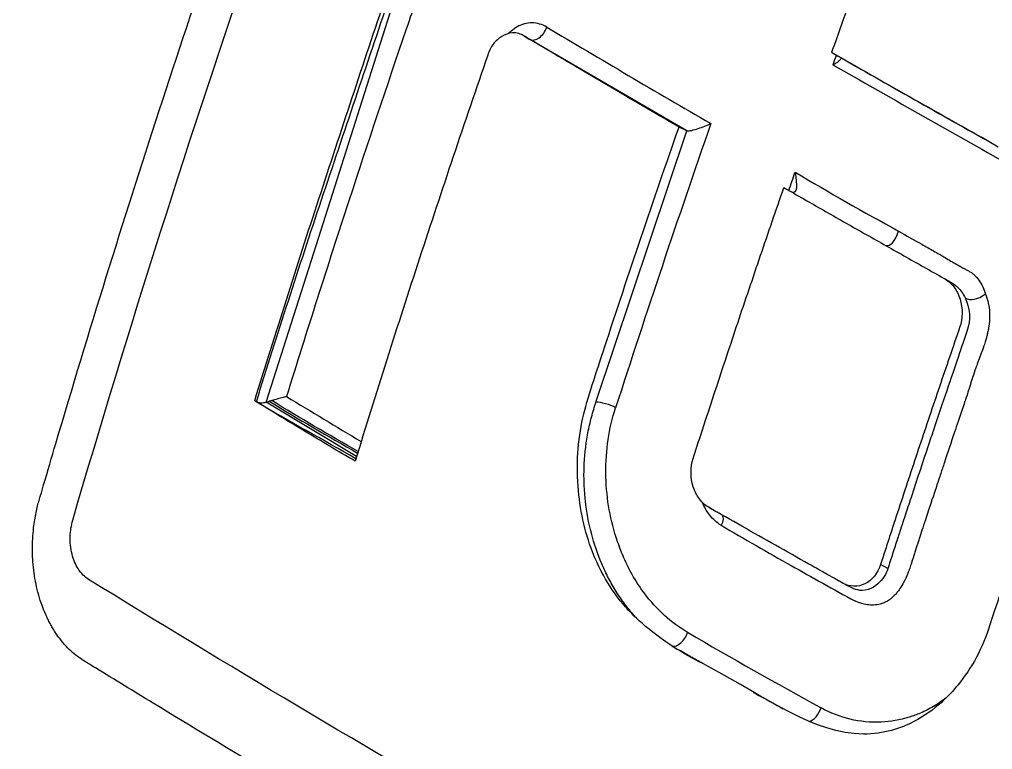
# Model space of a CAD drawing. Header units: millimetres. Extents: x 0 to 4378, y 0 to 2376.
# Drawn here: x 2554.54 to 2567.99, y 1505.05 to 1515.14 of the extents above; entities that cross this region are included whole.
import ezdxf

# ---------------------------------------------------------------- set-up
doc = ezdxf.new("R2010")
doc.units = ezdxf.units.MM
doc.header["$LTSCALE"] = 0.2
doc.layers.add('01_Object Line', color=4, linetype='Continuous')

# ---------------------------------------------------------------- blocks, each defined once
blk = doc.blocks.new('Blk$A32R2-0W24N')
for p, q in [((-150.074, 478.113), (-149.025, 481.41)), ((-147.23, 480.893), (-147.154, 480.849)), ((-144.986, 479.585), (-147.154, 480.849)), ((-144.986, 479.585), (-145.094, 479.636)), ((-146.242, 475.833), (-144.986, 479.585)), ((-150.798, 475.836), (-150.074, 478.113)), ((-141.423, 477.542), (-141.324, 477.484)), ((-141.309, 477.475), (-141.309, 477.475)), ((-141.203, 476.553), (-141.201, 476.553)), ((-140.993, 476.306), (-140.993, 476.306)), ((-149.55, 475.083), (-150.798, 475.836)), ((-144.684, 474.381), (-144.58, 474.321)), ((-145.871, 473.717), (-145.872, 473.716)), ((-142.208, 473.534), (-142.307, 473.592))]:
    blk.add_line(p, q)
for centre, major_axis, ratio, start_param, end_param in [((-66.702, 478.776), (-60.839, -105.389), 0.57726, 4.995948, 5.017003), ((-147.052, 481.021), (-0.102, -0.172), 0.604138, 0.007776, 1.898524), ((-71.044, 478.34), (-109.452, 38.643), 0.250691, 0.896828, 0.924975), ((-66.835, 478.861), (-60.647, -105.063), 0.577234, 5.018031, 5.019242), ((-71.052, 480.064), (108.691, -38.341), 0.251081, 4.082504, 4.108677), ((-71.129, 479.794), (108.564, -38.364), 0.250384, 4.080981, 4.109394), ((-67.946, 479.522), (60.685, 105.106), 0.57739, 1.891107, 1.926573), ((-101.86, 528.504), (-56.25, -35.393), 0.789912, 0.385069, 0.415091), ((-140.776, 478.002), (0.352, 0.733), 0.434682, 3.10826, 3.801401), ((-70.876, 472.227), (-112.674, 39.788), 0.250655, 0.877943, 0.890714), ((-146.657, 476.997), (0.625, -1.083), 0.57735, 5.996922, 5.997072), ((-146.1, 475.751), (0.19, -0.061), 0.28439, 0.917863, 2.495318), ((-146.242, 473.171), (-1.751, -1.094), 0.174011, 2.849289, 3.165258), ((-146.833, 476.895), (1.506, -2.608), 0.57735, 5.891012, 5.891582), ((-86.698, 530.501), (-81.936, -27.97), 0.742875, 0.56931, 0.584845), ((-86.698, 530.501), (-81.936, -27.97), 0.742875, 0.584845, 0.598875), ((-145.104, 472.642), (-0.099, -0.174), 0.567046, 0.153544, 1.943526), ((-81.694, 529.387), (-90.176, -23.2), 0.717503, 0.626625, 0.654087), ((-143.255, 471.597), (0.098, 0.174), 0.550044, 3.631281, 5.080467)]:
    blk.add_ellipse(centre, major_axis=major_axis, ratio=ratio, start_param=start_param, end_param=end_param)
for points, knots in [([(-136.058, 500.878), (-136.159, 500.936), (-136.499, 501.127), (-137.137, 501.46), (-137.41, 501.596), (-138.223, 501.984), (-138.77, 502.222), (-140.408, 502.868), (-141.509, 503.216), (-143.325, 503.668), (-144.075, 503.824), (-145.237, 504.007), (-145.658, 504.062), (-147.2, 504.221), (-148.318, 504.256), (-150.877, 504.15), (-152.336, 503.951), (-154.578, 503.402), (-155.381, 503.154), (-160.035, 501.422), (-163.138, 499.03), (-166.809, 495.04), (-168.031, 493.382), (-170.687, 488.909), (-172.729, 484.646), (-174.373, 475.525), (-174.626, 472.339), (-174.538, 465.873), (-174.197, 462.596), (-173.556, 459.368)], [-11.591769, -11.591769, -11.591769, -11.591769, -11.369233, -11.369233, -11.2055, -11.2055, -10.879051, -10.879051, -10.229253, -10.229253, -9.808886, -9.808886, -9.569695, -9.569695, -8.931682, -8.931682, -8.097781, -8.097781, -7.622133, -7.622133, -5.29353, -5.29353, -3.945591, -3.945591, -1.974095, -1.974095, -0.987299, -0.987299, -0.000001, -0.000001, -0.000001, -0.000001]), ([(-136.577, 498.028), (-136.602, 498.043), (-136.623, 498.054), (-136.667, 498.08), (-136.69, 498.093), (-136.758, 498.131), (-136.804, 498.157), (-136.941, 498.233), (-137.033, 498.284), (-137.314, 498.435), (-137.503, 498.533), (-138.114, 498.84), (-138.534, 499.035), (-140.184, 499.744), (-141.442, 500.163), (-144.387, 500.901), (-146.095, 501.138), (-150.203, 501.252), (-152.587, 500.931), (-158.628, 499.051), (-161.753, 496.934), (-167.403, 491.247), (-169.52, 487.438), (-172.24, 480.395), (-173.098, 476.612), (-173.839, 468.621), (-173.708, 464.481), (-173.073, 460.322)], [-6.407087, -6.407087, -6.407087, -6.407087, -6.401237, -6.401237, -6.39525, -6.39525, -6.383254, -6.383254, -6.359103, -6.359103, -6.309555, -6.309555, -6.200269, -6.200269, -5.881807, -5.881807, -5.449682, -5.449682, -4.832371, -4.832371, -3.815475, -3.815475, -2.514487, -2.514487, -1.264317, -1.264317, -0.000001, -0.000001, -0.000001, -0.000001]), ([(-153.98, 474.309), (-153.974, 474.34), (-153.966, 474.371), (-153.959, 474.402), (-153.953, 474.426), (-153.946, 474.45), (-153.939, 474.474), (-153.932, 474.498), (-153.925, 474.522), (-153.918, 474.546), (-153.904, 474.594), (-153.89, 474.642), (-153.876, 474.69), (-153.82, 474.881), (-153.764, 475.073), (-153.707, 475.264), (-153.481, 476.031), (-153.248, 476.797), (-153.01, 477.565), (-152.771, 478.332), (-152.527, 479.099), (-152.277, 479.867), (-152.027, 480.635), (-151.771, 481.404), (-151.51, 482.172), (-151.249, 482.939), (-150.983, 483.705), (-150.711, 484.472), (-150.421, 485.288), (-150.125, 486.105), (-149.823, 486.921), (-149.53, 487.712), (-149.231, 488.503), (-148.927, 489.294), (-148.851, 489.491), (-148.774, 489.689), (-148.697, 489.886), (-148.678, 489.936), (-148.659, 489.985), (-148.64, 490.034), (-148.63, 490.059), (-148.62, 490.084), (-148.611, 490.108), (-148.601, 490.133), (-148.591, 490.158), (-148.582, 490.182), (-148.562, 490.232), (-148.54, 490.28), (-148.518, 490.326), (-148.495, 490.373), (-148.47, 490.419), (-148.444, 490.463), (-148.418, 490.507), (-148.39, 490.549), (-148.362, 490.59), (-148.333, 490.631), (-148.303, 490.671), (-148.271, 490.708), (-148.263, 490.717), (-148.256, 490.727), (-148.248, 490.736), (-148.24, 490.745), (-148.231, 490.754), (-148.223, 490.763), (-148.207, 490.781), (-148.19, 490.798), (-148.174, 490.815), (-148.14, 490.848), (-148.105, 490.88), (-148.07, 490.91), (-148.034, 490.939), (-147.997, 490.966), (-147.96, 490.991), (-147.939, 491.005), (-147.918, 491.019), (-147.897, 491.031)], [-0.7017828, -0.7017828, -0.7017828, -0.7017828, -0.7003569, -0.7003569, -0.7003569, -0.6992184, -0.6992184, -0.6992184, -0.6980799, -0.6980799, -0.6980799, -0.695803, -0.695803, -0.695803, -0.686695, -0.686695, -0.686695, -0.6502632, -0.6502632, -0.6502632, -0.6138313, -0.6138313, -0.6138313, -0.5773995, -0.5773995, -0.5773995, -0.5409677, -0.5409677, -0.5409677, -0.5021739, -0.5021739, -0.5021739, -0.4645611, -0.4645611, -0.4645611, -0.4551579, -0.4551579, -0.4551579, -0.4528071, -0.4528071, -0.4528071, -0.4516317, -0.4516317, -0.4516317, -0.4504563, -0.4504563, -0.4504563, -0.4481055, -0.4481055, -0.4481055, -0.4457547, -0.4457547, -0.4457547, -0.4434039, -0.4434039, -0.4434039, -0.4410531, -0.4410531, -0.4410531, -0.4404654, -0.4404654, -0.4404654, -0.4398777, -0.4398777, -0.4398777, -0.4387023, -0.4387023, -0.4387023, -0.4363515, -0.4363515, -0.4363515, -0.4340007, -0.4340007, -0.4340007, -0.4326907, -0.4326907, -0.4326907, -0.4326907]), ([(-153.474, 474.202), (-152.698, 476.858), (-151.854, 479.518), (-150.061, 484.749), (-149.12, 487.316), (-148.115, 489.883)], [-1.721691, -1.721691, -1.721691, -1.721691, -0.84519, -0.84519, -0.000001, -0.000001, -0.000001, -0.000001]), ([(-150.959, 475.853), (-150.671, 476.784), (-150.376, 477.715), (-150.071, 478.646), (-149.765, 479.576), (-149.458, 480.511), (-149.143, 481.445)], [-0.9999995, -0.9999995, -0.9999995, -0.9999995, -0.4999998, -0.4999998, -0.4999998, 0, 0, 0, 0]), ([(-150.935, 475.84), (-150.647, 476.769), (-150.346, 477.7), (-150.036, 478.629), (-149.725, 479.56), (-149.41, 480.492), (-149.095, 481.425)], [-1, -1, -1, -1, -0.5001671, -0.5001671, -0.5001671, 0, 0, 0, 0]), ([(-148.749, 481.325), (-148.749, 481.325), (-148.75, 481.325), (-148.75, 481.324), (-148.75, 481.324), (-148.75, 481.324), (-148.75, 481.324), (-148.75, 481.323), (-148.75, 481.323), (-148.75, 481.322), (-148.751, 481.322), (-148.751, 481.32), (-148.752, 481.318), (-148.767, 481.275), (-148.809, 481.153), (-149.134, 480.199), (-149.399, 479.408), (-149.952, 477.715), (-150.24, 476.813), (-150.519, 475.911)], [-0.6129394, -0.6129394, -0.6129394, -0.6129394, -0.6128545, -0.6128545, -0.6127713, -0.6127713, -0.6126044, -0.6126044, -0.6122683, -0.6122683, -0.6115884, -0.6115884, -0.6102003, -0.6102003, -0.5568848, -0.5568848, -0.2967167, -0.2967167, 0, 0, 0, 0]), ([(-146.921, 481.018), (-146.953, 481.037), (-146.986, 481.052), (-147.021, 481.061), (-147.055, 481.071), (-147.09, 481.076), (-147.125, 481.077), (-147.161, 481.077), (-147.196, 481.072), (-147.23, 481.063), (-147.265, 481.053), (-147.299, 481.039), (-147.331, 481.021), (-147.348, 481.011), (-147.363, 481.001), (-147.379, 480.99), (-147.395, 480.979), (-147.41, 480.967), (-147.425, 480.955), (-147.435, 480.946), (-147.445, 480.938), (-147.455, 480.928)], [0, 0, 0, 0, 0.125, 0.125, 0.125, 0.25, 0.25, 0.25, 0.375, 0.375, 0.375, 0.5, 0.5, 0.5, 0.5625, 0.5625, 0.5625, 0.625, 0.625, 0.625, 0.6673458, 0.6673458, 0.6673458, 0.6673458]), ([(-147.23, 480.893), (-147.255, 480.909), (-147.282, 480.921), (-147.337, 480.937), (-147.365, 480.94), (-147.453, 480.936), (-147.503, 480.912), (-147.585, 480.863), (-147.626, 480.828), (-147.694, 480.74), (-147.719, 480.689), (-147.738, 480.632)], [-0.06988791, -0.06988791, -0.06988791, -0.06988791, -0.06202551, -0.06202551, -0.05423635, -0.05423635, -0.03774543, -0.03774543, -0.01857631, -0.01857631, 0, 0, 0, 0]), ([(-145.094, 479.636), (-145.454, 479.846), (-145.813, 480.055), (-146.525, 480.474), (-146.878, 480.684), (-147.23, 480.893)], [0, 0, 0, 0, 0.1540444, 0.1540444, 0.3080886, 0.3080886, 0.3080886, 0.3080886]), ([(-147.738, 480.632), (-148.059, 479.695), (-148.374, 478.76), (-148.68, 477.825), (-148.986, 476.889), (-149.283, 475.953), (-149.57, 475.018)], [-1, -1, -1, -1, -0.5, -0.5, -0.5, 0, 0, 0, 0]), ([(-142.985, 480.67), (-142.951, 480.65), (-142.916, 480.63), (-142.881, 480.61), (-142.87, 480.604), (-142.862, 480.599), (-142.856, 480.596)], [-1, -1, -1, -1, -0.2405559, -0.2405559, -0.2405559, 0, 0, 0, 0]), ([(-142.985, 480.67), (-142.741, 480.53), (-142.495, 480.39), (-142.249, 480.25), (-142.003, 480.11), (-141.756, 479.97), (-141.508, 479.831), (-141.26, 479.691), (-141.01, 479.552), (-140.761, 479.411)], [-1, -1, -1, -1, -0.666667, -0.666667, -0.666667, -0.333333, -0.333333, -0.333333, 0, 0, 0, 0]), ([(-142.967, 480.498), (-142.963, 480.5), (-142.96, 480.501), (-142.939, 480.512), (-142.923, 480.521), (-142.897, 480.54), (-142.885, 480.549), (-142.865, 480.568), (-142.859, 480.576), (-142.853, 480.584), (-142.851, 480.587), (-142.851, 480.592), (-142.852, 480.594), (-142.856, 480.596)], [-0.00147192, -0.00147192, -0.00147192, -0.00147192, 0, 0, 0.0072917, 0.0072917, 0.01459354, 0.01459354, 0.02333481, 0.02333481, 0.02819873, 0.02819873, 0.03286728, 0.03286728, 0.03286728, 0.03286728]), ([(-140.797, 472.755), (-140.846, 472.598), (-140.909, 472.448), (-141.058, 472.168), (-141.145, 472.04), (-141.348, 471.793), (-141.55, 471.573), (-142.029, 471.325), (-142.263, 471.244), (-143.228, 471.251), (-143.863, 471.735), (-144.877, 472.28), (-144.961, 472.318), (-145.535, 472.683), (-145.741, 472.898), (-145.946, 473.131), (-146.138, 473.375), (-146.401, 474.051), (-146.465, 474.356), (-146.515, 475.035), (-146.485, 475.366), (-146.349, 475.924), (-146.202, 476.347), (-145.792, 477.606), (-145.449, 478.622), (-145.094, 479.636)], [-1.490546, -1.490546, -1.490546, -1.490546, -1.372171, -1.372171, -1.254036, -1.254036, -1.123299, -1.123299, -1.043679, -1.043679, -0.850826, -0.850826, -0.807838, -0.807838, -0.709589, -0.709589, -0.595224, -0.595224, -0.510831, -0.510831, -0.413449, -0.413449, -0.333919, -0.333919, 0, 0, 0, 0]), ([(-144.986, 479.585), (-144.968, 479.585), (-144.945, 479.586), (-144.889, 479.597), (-144.861, 479.606), (-144.766, 479.636), (-144.701, 479.662), (-144.654, 479.685)], [0, 0, 0, 0, 0.224327, 0.224327, 0.48026, 0.48026, 1, 1, 1, 1]), ([(-142.307, 473.592), (-142.348, 473.468), (-142.425, 473.371), (-142.573, 473.299), (-142.625, 473.287), (-142.731, 473.291), (-142.783, 473.306), (-142.91, 473.377), (-142.988, 473.421), (-143.143, 473.508), (-143.221, 473.552), (-143.453, 473.682), (-143.607, 473.77), (-143.916, 473.944), (-144.07, 474.031), (-144.377, 474.206), (-144.53, 474.293), (-144.731, 474.408), (-144.775, 474.447), (-144.848, 474.545), (-144.878, 474.602), (-144.938, 474.792), (-144.938, 474.933), (-144.873, 475.135), (-144.848, 475.213), (-144.797, 475.369), (-144.772, 475.447), (-144.695, 475.681), (-144.644, 475.836), (-144.49, 476.304), (-144.387, 476.616), (-144.178, 477.24), (-144.072, 477.552), (-143.913, 478.02), (-143.86, 478.176), (-143.752, 478.488), (-143.699, 478.644), (-143.644, 478.799)], [0, 0, 0, 0, 0.049586, 0.049586, 0.074046, 0.074046, 0.09857, 0.09857, 0.137167, 0.137167, 0.175764, 0.175764, 0.252958, 0.252958, 0.330152, 0.330152, 0.407345, 0.407345, 0.43188, 0.43188, 0.45635, 0.45635, 0.505944, 0.505944, 0.536823, 0.536823, 0.567702, 0.567702, 0.629461, 0.629461, 0.752975, 0.752975, 0.876487, 0.876487, 0.938244, 0.938244, 1, 1, 1, 1]), ([(-143.644, 478.799), (-143.462, 478.695), (-143.279, 478.59), (-143.095, 478.486), (-142.911, 478.381), (-142.727, 478.276), (-142.542, 478.172), (-142.357, 478.067), (-142.172, 477.962), (-141.986, 477.858), (-141.893, 477.805), (-141.8, 477.753), (-141.707, 477.701), (-141.614, 477.649), (-141.521, 477.596), (-141.428, 477.544), (-141.378, 477.516), (-141.334, 477.477), (-141.297, 477.428), (-141.259, 477.379), (-141.23, 477.322), (-141.21, 477.259), (-141.17, 477.132), (-141.172, 476.991), (-141.215, 476.866), (-141.308, 476.594), (-141.402, 476.321), (-141.494, 476.048), (-141.587, 475.775), (-141.678, 475.502), (-141.769, 475.229), (-141.861, 474.956), (-141.951, 474.684), (-142.041, 474.411), (-142.085, 474.274), (-142.13, 474.138), (-142.175, 474.001), (-142.197, 473.933), (-142.219, 473.865), (-142.241, 473.797), (-142.263, 473.729), (-142.285, 473.66), (-142.307, 473.592)], [0, 0, 0, 0, 0.102758, 0.102758, 0.102758, 0.205514, 0.205514, 0.205514, 0.30827, 0.30827, 0.30827, 0.359648, 0.359648, 0.359648, 0.411026, 0.411026, 0.411026, 0.438236, 0.438236, 0.438236, 0.465377, 0.465377, 0.465377, 0.5204, 0.5204, 0.5204, 0.640302, 0.640302, 0.640302, 0.760202, 0.760202, 0.760202, 0.880101, 0.880101, 0.880101, 0.94005, 0.94005, 0.94005, 0.970025, 0.970025, 0.970025, 1, 1, 1, 1]), ([(-142.059, 478.198), (-141.952, 478.137), (-141.845, 478.077), (-141.738, 478.016), (-141.684, 477.985), (-141.63, 477.955), (-141.577, 477.925), (-141.55, 477.909), (-141.523, 477.894), (-141.496, 477.879), (-141.483, 477.871), (-141.469, 477.863), (-141.456, 477.856), (-141.442, 477.848), (-141.429, 477.84), (-141.416, 477.832), (-141.389, 477.816), (-141.362, 477.8), (-141.336, 477.785), (-141.309, 477.769), (-141.282, 477.754), (-141.255, 477.739), (-141.228, 477.723), (-141.201, 477.708), (-141.174, 477.693), (-141.161, 477.686), (-141.147, 477.678), (-141.134, 477.671), (-141.12, 477.663), (-141.107, 477.656), (-141.093, 477.648), (-141.079, 477.641), (-141.066, 477.633), (-141.053, 477.624), (-141.04, 477.615), (-141.028, 477.605), (-141.016, 477.594), (-140.991, 477.573), (-140.969, 477.548), (-140.949, 477.52), (-140.929, 477.493), (-140.912, 477.462), (-140.897, 477.43), (-140.882, 477.398), (-140.869, 477.364), (-140.859, 477.329)], [-1, -1, -1, -1, -0.75, -0.75, -0.75, -0.625, -0.625, -0.625, -0.5625, -0.5625, -0.5625, -0.53125, -0.53125, -0.53125, -0.5, -0.5, -0.5, -0.4375, -0.4375, -0.4375, -0.375, -0.375, -0.375, -0.3125, -0.3125, -0.3125, -0.28125, -0.28125, -0.28125, -0.25, -0.25, -0.25, -0.21875, -0.21875, -0.21875, -0.1875, -0.1875, -0.1875, -0.125, -0.125, -0.125, -0.0625, -0.0625, -0.0625, 0, 0, 0, 0]), ([(-141.324, 477.484), (-141.32, 477.482), (-141.316, 477.48), (-141.289, 477.463), (-141.266, 477.445), (-141.223, 477.404), (-141.204, 477.381), (-141.168, 477.331), (-141.152, 477.304), (-141.139, 477.275)], [0.8032492, 0.8032492, 0.8032492, 0.8032492, 0.8125, 0.8125, 0.875, 0.875, 0.9375, 0.9375, 1, 1, 1, 1]), ([(-140.859, 477.329), (-140.848, 477.302), (-140.829, 477.254), (-140.816, 477.186), (-140.803, 477.124), (-140.801, 477.072), (-140.801, 477.029), (-140.801, 476.985), (-140.804, 476.929), (-140.815, 476.861), (-140.816, 476.855), (-140.819, 476.839), (-140.825, 476.812), (-140.829, 476.792), (-140.833, 476.774), (-140.837, 476.758), (-140.84, 476.745), (-140.844, 476.729), (-140.849, 476.711), (-140.853, 476.697), (-140.856, 476.688), (-140.857, 476.683), (-140.863, 476.665), (-140.872, 476.638), (-140.88, 476.614), (-140.896, 476.568), (-140.909, 476.533), (-140.918, 476.51), (-140.93, 476.476), (-140.943, 476.442), (-140.956, 476.408), (-140.958, 476.402), (-140.961, 476.395), (-140.963, 476.388), (-140.969, 476.371), (-140.977, 476.35), (-140.987, 476.324), (-141.001, 476.283), (-141.009, 476.259), (-141.011, 476.253), (-141.026, 476.208), (-141.036, 476.177), (-141.041, 476.161), (-141.043, 476.155), (-141.045, 476.15), (-141.046, 476.145), (-141.049, 476.136), (-141.052, 476.127), (-141.055, 476.118), (-141.058, 476.108), (-141.06, 476.1), (-141.062, 476.094), (-141.064, 476.088), (-141.065, 476.083), (-141.067, 476.078), (-141.116, 475.919), (-141.146, 475.839), (-141.146, 475.838), (-141.151, 475.821), (-141.157, 475.803), (-141.163, 475.785)], [-1, -1, -1, -1, -0.96875, -0.96875, -0.96875, -0.9375, -0.9375, -0.9375, -0.90625, -0.90625, -0.90625, -0.8984375, -0.8984375, -0.8984375, -0.890625, -0.890625, -0.890625, -0.8828125, -0.8828125, -0.8828125, -0.8768411, -0.8768411, -0.8768411, -0.8541667, -0.8541667, -0.8541667, -0.8333333, -0.8333333, -0.8333333, -0.8159057, -0.8159057, -0.8159057, -0.8125, -0.8125, -0.8125, -0.796875, -0.796875, -0.796875, -0.78125, -0.78125, -0.78125, -0.765625, -0.765625, -0.765625, -0.7626772, -0.7626772, -0.7626772, -0.7578125, -0.7578125, -0.7578125, -0.75, -0.75, -0.75, -0.747665, -0.747665, -0.747665, -0.675, -0.675, -0.675, -0.6654434, -0.6654434, -0.6654434, -0.6654434]), ([(-141.139, 477.275), (-141.136, 477.269), (-141.124, 477.245), (-141.11, 477.201), (-141.087, 477.127), (-141.054, 476.986), (-141.115, 476.809), (-141.185, 476.605), (-141.278, 476.332), (-141.394, 475.99), (-141.45, 475.825), (-141.512, 475.643), (-141.578, 475.445)], [-1, -1, -1, -1, -0.9110731, -0.9110731, -0.9110731, -0.7613869, -0.7613869, -0.7613869, -0.5892866, -0.5892866, -0.5892866, -0.5059117, -0.5059117, -0.5059117, -0.5059117]), ([(-149.57, 475.018), (-149.804, 475.155), (-150.037, 475.293), (-150.5, 475.572), (-150.73, 475.712), (-150.959, 475.853)], [0, 0, 0, 0, 0.1025805, 0.1025805, 0.205161, 0.205161, 0.205161, 0.205161]), ([(-150.798, 475.836), (-150.792, 475.837), (-150.786, 475.839), (-150.772, 475.842), (-150.764, 475.844), (-150.757, 475.846)], [-0.004582245, -0.004582245, -0.004582245, -0.004582245, -0.002357303, -0.002357303, -0.000000004, -0.000000004, -0.000000004, -0.000000004]), ([(-150.722, 475.856), (-150.722, 475.856), (-150.722, 475.856), (-150.723, 475.856), (-150.727, 475.855), (-150.731, 475.854), (-150.735, 475.852), (-150.741, 475.851), (-150.749, 475.849), (-150.757, 475.846)], [-0.9999999, -0.9999999, -0.9999999, -0.9999999, -0.9807524, -0.9807524, -0.9807524, -0.5415155, -0.5415155, -0.5415155, 0, 0, 0, 0]), ([(-139.723, 475.971), (-139.907, 475.435), (-140.089, 474.899), (-140.447, 473.827), (-140.623, 473.291), (-140.797, 472.755)], [0.000001, 0.000001, 0.000001, 0.000001, 0.1762141, 0.1762141, 0.3524272, 0.3524272, 0.3524272, 0.3524272]), ([(-150.935, 475.84), (-150.916, 475.832), (-150.897, 475.827), (-150.875, 475.826), (-150.864, 475.826), (-150.852, 475.827), (-150.839, 475.828), (-150.827, 475.83), (-150.813, 475.832), (-150.798, 475.836)], [-0.9999995, -0.9999995, -0.9999995, -0.9999995, -0.5, -0.5, -0.5, -0.25, -0.25, -0.25, -0.0000003, -0.0000003, -0.0000003, -0.0000003]), ([(-146.068, 473.402), (-146.101, 473.466), (-146.132, 473.532), (-146.161, 473.599), (-146.219, 473.734), (-146.267, 473.875), (-146.305, 474.021), (-146.343, 474.166), (-146.37, 474.316), (-146.387, 474.468), (-146.396, 474.544), (-146.401, 474.62), (-146.404, 474.696), (-146.408, 474.773), (-146.408, 474.849), (-146.406, 474.926), (-146.401, 475.078), (-146.385, 475.231), (-146.359, 475.38), (-146.345, 475.454), (-146.329, 475.528), (-146.311, 475.6), (-146.292, 475.673), (-146.271, 475.744), (-146.248, 475.814), (-146.246, 475.82), (-146.244, 475.826), (-146.242, 475.833)], [0.3648843, 0.3648843, 0.3648843, 0.3648843, 0.4221703, 0.4221703, 0.4221703, 0.5367422, 0.5367422, 0.5367422, 0.6513142, 0.6513142, 0.6513142, 0.7086002, 0.7086002, 0.7086002, 0.7658861, 0.7658861, 0.7658861, 0.8804581, 0.8804581, 0.8804581, 0.937744, 0.937744, 0.937744, 0.99503, 0.99503, 0.99503, 0.9999999, 0.9999999, 0.9999999, 0.9999999]), ([(-144.976, 472.653), (-145.203, 472.783), (-145.403, 472.965), (-145.576, 473.197), (-145.695, 473.357), (-145.795, 473.534), (-145.875, 473.727), (-145.892, 473.766), (-145.907, 473.805), (-145.922, 473.846), (-145.936, 473.885), (-145.95, 473.924), (-145.963, 473.964), (-146.055, 474.252), (-146.102, 474.548), (-146.105, 474.852), (-146.108, 475.17), (-146.063, 475.471), (-145.971, 475.757)], [-1, -1, -1, -1, -0.75, -0.75, -0.75, -0.571018, -0.571018, -0.571018, -0.534928, -0.534928, -0.534928, -0.5, -0.5, -0.5, -0.25, -0.25, -0.25, 0, 0, 0, 0]), ([(-141.163, 475.785), (-141.187, 475.712), (-141.212, 475.639), (-141.237, 475.565), (-141.253, 475.517), (-141.27, 475.469), (-141.286, 475.42), (-141.333, 475.28), (-141.38, 475.139), (-141.426, 475), (-141.435, 474.972), (-141.445, 474.944), (-141.454, 474.916), (-141.467, 474.875), (-141.485, 474.823), (-141.506, 474.758), (-141.535, 474.672), (-141.571, 474.564), (-141.614, 474.434), (-141.637, 474.364), (-141.662, 474.289), (-141.689, 474.207), (-141.723, 474.103), (-141.752, 474.016), (-141.775, 473.944), (-141.779, 473.933), (-141.782, 473.923), (-141.785, 473.913), (-141.791, 473.894), (-141.797, 473.877), (-141.802, 473.861), (-141.822, 473.804), (-141.834, 473.763), (-141.841, 473.741), (-141.85, 473.712), (-141.865, 473.664), (-141.887, 473.596), (-141.896, 473.568), (-141.904, 473.543), (-141.912, 473.521), (-141.921, 473.496), (-141.929, 473.475), (-141.937, 473.456), (-141.947, 473.431), (-141.966, 473.384), (-142.001, 473.322), (-142.038, 473.257), (-142.07, 473.217), (-142.089, 473.192), (-142.102, 473.178), (-142.115, 473.163), (-142.129, 473.15), (-142.141, 473.138), (-142.154, 473.126), (-142.168, 473.116), (-142.174, 473.111), (-142.18, 473.106), (-142.187, 473.102), (-142.223, 473.076), (-142.262, 473.058), (-142.3, 473.047), (-142.314, 473.043), (-142.341, 473.034), (-142.383, 473.031)], [-0.6654434, -0.6654434, -0.6654434, -0.6654434, -0.6257943, -0.6257943, -0.6257943, -0.6, -0.6, -0.6, -0.5167154, -0.5167154, -0.5167154, -0.5, -0.5, -0.5, -0.4590251, -0.4590251, -0.4590251, -0.404157, -0.404157, -0.404157, -0.375, -0.375, -0.375, -0.3125, -0.3125, -0.3125, -0.3060407, -0.3060407, -0.3060407, -0.2940726, -0.2940726, -0.2940726, -0.25, -0.25, -0.25, -0.21875, -0.21875, -0.21875, -0.203867, -0.203867, -0.203867, -0.1875, -0.1875, -0.1875, -0.15625, -0.15625, -0.15625, -0.125, -0.125, -0.125, -0.1132064, -0.1132064, -0.1132064, -0.1029257, -0.1029257, -0.1029257, -0.0982143, -0.0982143, -0.0982143, -0.0714286, -0.0714286, -0.0714286, -0.0535714, -0.0535714, -0.0535714, -0.0535714]), ([(-141.578, 475.445), (-141.583, 475.431), (-141.588, 475.417), (-141.592, 475.403), (-141.618, 475.326), (-141.644, 475.249), (-141.67, 475.172), (-141.748, 474.938), (-141.825, 474.704), (-141.902, 474.47), (-141.912, 474.44), (-141.925, 474.401), (-141.941, 474.353), (-141.952, 474.319), (-141.965, 474.281), (-141.979, 474.238), (-142.026, 474.094), (-142.051, 474.017), (-142.055, 474.005), (-142.062, 473.985), (-142.068, 473.964), (-142.075, 473.944), (-142.097, 473.876), (-142.119, 473.808), (-142.141, 473.739), (-142.163, 473.671), (-142.185, 473.603), (-142.208, 473.534)], [-0.5059117, -0.5059117, -0.5059117, -0.5059117, -0.5, -0.5, -0.5, -0.4380857, -0.4380857, -0.4380857, -0.25, -0.25, -0.25, -0.213451, -0.213451, -0.213451, -0.1875, -0.1875, -0.1875, -0.125, -0.125, -0.125, -0.1086379, -0.1086379, -0.1086379, -0.0541706, -0.0541706, -0.0541706, 0, 0, 0, 0]), ([(-144.67, 474.274), (-144.703, 474.316), (-144.733, 474.366), (-144.76, 474.422), (-144.764, 474.431), (-144.769, 474.441), (-144.773, 474.45)], [0.03663506, 0.03663506, 0.03663506, 0.03663506, 0.0625, 0.0625, 0.0625, 0.06754359, 0.06754359, 0.06754359, 0.06754359]), ([(-153.761, 472.728), (-153.766, 472.738), (-153.772, 472.748), (-153.778, 472.758), (-153.783, 472.768), (-153.789, 472.779), (-153.794, 472.789), (-153.799, 472.799), (-153.805, 472.809), (-153.81, 472.82), (-153.815, 472.83), (-153.82, 472.841), (-153.825, 472.851), (-153.83, 472.862), (-153.835, 472.872), (-153.84, 472.883), (-153.845, 472.894), (-153.85, 472.905), (-153.855, 472.916), (-153.87, 472.95), (-153.884, 472.986), (-153.897, 473.022), (-153.914, 473.07), (-153.93, 473.119), (-153.944, 473.168), (-153.972, 473.267), (-153.993, 473.37), (-154.008, 473.474), (-154.015, 473.525), (-154.021, 473.578), (-154.025, 473.63), (-154.027, 473.656), (-154.028, 473.683), (-154.029, 473.709), (-154.03, 473.722), (-154.03, 473.735), (-154.03, 473.748), (-154.031, 473.761), (-154.031, 473.775), (-154.031, 473.788), (-154.032, 473.893), (-154.026, 473.998), (-154.014, 474.1), (-154.006, 474.171), (-153.994, 474.241), (-153.98, 474.309)], [-0.72583083, -0.72583083, -0.72583083, -0.72583083, -0.72529003, -0.72529003, -0.72529003, -0.72474923, -0.72474923, -0.72474923, -0.72420843, -0.72420843, -0.72420843, -0.72366763, -0.72366763, -0.72366763, -0.72312683, -0.72312683, -0.72312683, -0.72258602, -0.72258602, -0.72258602, -0.72084984, -0.72084984, -0.72084984, -0.71857285, -0.71857285, -0.71857285, -0.71401887, -0.71401887, -0.71401887, -0.71174188, -0.71174188, -0.71174188, -0.71060338, -0.71060338, -0.71060338, -0.71003414, -0.71003414, -0.71003414, -0.70946489, -0.70946489, -0.70946489, -0.70491091, -0.70491091, -0.70491091, -0.70178277, -0.70178277, -0.70178277, -0.70178277]), ([(-153.254, 473.383), (-153.282, 473.399), (-153.307, 473.42), (-153.356, 473.47), (-153.379, 473.5), (-153.437, 473.591), (-153.465, 473.66), (-153.503, 473.813), (-153.512, 473.896), (-153.506, 474.056), (-153.494, 474.132), (-153.474, 474.202)], [-0.09661852, -0.09661852, -0.09661852, -0.09661852, -0.08429687, -0.08429687, -0.07141596, -0.07141596, -0.04825685, -0.04825685, -0.02320733, -0.02320733, -0.00000099, -0.00000099, -0.00000099, -0.00000099]), ([(-142.563, 473.231), (-142.602, 473.231), (-142.643, 473.241), (-142.686, 473.258), (-142.736, 473.278), (-142.789, 473.308), (-142.844, 473.34), (-142.929, 473.388), (-143.018, 473.437), (-143.116, 473.493), (-143.155, 473.514), (-143.194, 473.537), (-143.235, 473.559)], [0.4004159, 0.4004159, 0.4004159, 0.4004159, 0.4570088, 0.4570088, 0.4570088, 0.5226685, 0.5226685, 0.5226685, 0.6227312, 0.6227312, 0.6227312, 0.6618661, 0.6618661, 0.6618661, 0.6618661]), ([(-142.208, 473.534), (-142.211, 473.516), (-142.231, 473.45), (-142.3, 473.369), (-142.353, 473.307), (-142.444, 473.231), (-142.563, 473.231)], [0, 0, 0, 0, 0.2270329, 0.2270329, 0.2270329, 0.4004159, 0.4004159, 0.4004159, 0.4004159]), ([(-141.038, 466.332), (-143.211, 467.512), (-145.322, 468.694), (-147.369, 469.875), (-149.397, 471.046), (-151.36, 472.216), (-153.254, 473.383)], [0, 0, 0, 0, 0.502185, 0.502185, 0.502185, 1, 1, 1, 1]), ([(-145.637, 472.804), (-145.663, 472.83), (-145.689, 472.857), (-145.713, 472.885), (-145.758, 472.935), (-145.802, 472.988), (-145.843, 473.043), (-145.885, 473.099), (-145.924, 473.156), (-145.962, 473.216), (-145.999, 473.276), (-146.035, 473.338), (-146.068, 473.402)], [0.1613473, 0.1613473, 0.1613473, 0.1613473, 0.1930264, 0.1930264, 0.1930264, 0.2503124, 0.2503124, 0.2503124, 0.3075983, 0.3075983, 0.3075983, 0.3648843, 0.3648843, 0.3648843, 0.3648843]), ([(-142.383, 473.031), (-142.397, 473.029), (-142.411, 473.029), (-142.424, 473.029), (-142.441, 473.029), (-142.457, 473.03), (-142.472, 473.032), (-142.492, 473.034), (-142.523, 473.038), (-142.565, 473.05), (-142.608, 473.062), (-142.64, 473.076), (-142.662, 473.086)], [-0.05357143, -0.05357143, -0.05357143, -0.05357143, -0.04596765, -0.04596765, -0.04596765, -0.03571429, -0.03571429, -0.03571429, -0.01785714, -0.01785714, -0.01785714, 0, 0, 0, 0]), ([(-147.405, 468.735), (-147.406, 468.736), (-147.406, 468.736), (-147.407, 468.737), (-147.973, 469.063), (-148.534, 469.39), (-149.09, 469.716), (-149.645, 470.043), (-150.196, 470.369), (-150.742, 470.695), (-151.287, 471.021), (-151.827, 471.347), (-152.362, 471.673), (-152.629, 471.836), (-152.895, 471.998), (-153.16, 472.161), (-153.193, 472.181), (-153.226, 472.202), (-153.259, 472.222), (-153.276, 472.232), (-153.292, 472.242), (-153.309, 472.253), (-153.325, 472.263), (-153.342, 472.273), (-153.358, 472.284), (-153.423, 472.327), (-153.486, 472.379), (-153.544, 472.439), (-153.603, 472.499), (-153.657, 472.567), (-153.707, 472.642), (-153.719, 472.661), (-153.731, 472.68), (-153.743, 472.699), (-153.749, 472.709), (-153.755, 472.718), (-153.761, 472.728)], [-0.8616263, -0.8616263, -0.8616263, -0.8616263, -0.861572, -0.861572, -0.861572, -0.826965, -0.826965, -0.826965, -0.7923494, -0.7923494, -0.7923494, -0.7577381, -0.7577381, -0.7577381, -0.7404325, -0.7404325, -0.7404325, -0.7382693, -0.7382693, -0.7382693, -0.7371877, -0.7371877, -0.7371877, -0.7361061, -0.7361061, -0.7361061, -0.7317796, -0.7317796, -0.7317796, -0.7274532, -0.7274532, -0.7274532, -0.7263716, -0.7263716, -0.7263716, -0.7258308, -0.7258308, -0.7258308, -0.7258308]), ([(-145.232, 472.491), (-145.231, 472.491), (-145.231, 472.491), (-145.225, 472.487), (-145.219, 472.483), (-145.207, 472.475), (-145.2, 472.471), (-145.16, 472.445), (-145.126, 472.425), (-145.092, 472.406)], [0, 0, 0, 0, 0.00003953, 0.00003953, 0.00230844, 0.00230844, 0.00468043, 0.00468043, 0.01734488, 0.01734488, 0.01734488, 0.01734488]), ([(-144.769, 472.222), (-144.797, 472.237), (-144.824, 472.253), (-144.852, 472.269), (-144.879, 472.284), (-144.906, 472.3), (-144.934, 472.315), (-144.986, 472.345), (-145.039, 472.375), (-145.092, 472.406)], [0.7644191, 0.7644191, 0.7644191, 0.7644191, 0.8091982, 0.8091982, 0.8091982, 0.8539773, 0.8539773, 0.8539773, 0.9400714, 0.9400714, 0.9400714, 0.9400714]), ([(-144.07, 471.827), (-144.07, 471.827), (-144.07, 471.827), (-144.067, 471.825), (-144.065, 471.823), (-144.055, 471.818), (-144.048, 471.814), (-144.006, 471.79), (-143.971, 471.77), (-143.936, 471.75)], [0, 0, 0, 0, 0.00001011, 0.00001011, 0.00100321, 0.00100321, 0.0035921, 0.0035921, 0.01654013, 0.01654013, 0.01654013, 0.01654013]), ([(-143.655, 471.592), (-143.695, 471.615), (-143.735, 471.637), (-143.775, 471.66), (-143.829, 471.69), (-143.883, 471.72), (-143.936, 471.75)], [0.1625317, 0.1625317, 0.1625317, 0.1625317, 0.2270696, 0.2270696, 0.2270696, 0.3133254, 0.3133254, 0.3133254, 0.3133254]), ([(-141.4, 471.749), (-141.457, 471.705), (-141.516, 471.664), (-141.578, 471.627), (-141.636, 471.593), (-141.696, 471.562), (-141.758, 471.536), (-141.809, 471.514), (-141.86, 471.496), (-141.914, 471.479), (-142.04, 471.441), (-142.168, 471.419), (-142.299, 471.412), (-142.594, 471.398), (-142.872, 471.465), (-143.13, 471.609)], [-0.576985, -0.576985, -0.576985, -0.576985, -0.5, -0.5, -0.5, -0.4306206, -0.4306206, -0.4306206, -0.375, -0.375, -0.375, -0.25, -0.25, -0.25, -0.0000006, -0.0000006, -0.0000006, -0.0000006])]:
    blk.add_open_spline(points, degree=3, knots=knots)
for points in [[(-147.241, 480.899), (-147.216, 480.885), (-147.192, 480.872), (-147.169, 480.858)], [(-147.154, 480.849), (-147.159, 480.852), (-147.164, 480.855), (-147.169, 480.858)], [(-143.577, 478.761), (-143.548, 478.844), (-143.519, 478.928), (-143.489, 479.013)], [(-143.489, 479.013), (-143.459, 478.832), (-143.458, 478.702), (-143.535, 478.737)], [(-142.243, 478.003), (-142.172, 477.976), (-142.107, 478.059), (-142.059, 478.198)], [(-150.951, 475.849), (-150.946, 475.845), (-150.94, 475.843), (-150.935, 475.84)], [(-150.757, 475.846), (-150.36, 475.6), (-149.938, 475.363), (-149.536, 475.129)], [(-150.519, 475.911), (-150.655, 475.875), (-150.7, 475.862), (-150.722, 475.856)], [(-149.529, 475.151), (-149.925, 475.38), (-150.339, 475.615), (-150.722, 475.856)], [(-149.56, 475.05), (-150.004, 475.312), (-150.494, 475.568), (-150.935, 475.84)], [(-144.51, 474.132), (-144.57, 474.165), (-144.623, 474.213), (-144.67, 474.274)]]:
    blk.add_open_spline(points, degree=3)

msp = doc.modelspace()

# ---------------------------------------------------------------- block references
at = {"layer": '01_Object Line'}
msp.add_blockref('Blk$A32R2-0W24N', (2708.753, 1034.021), dxfattribs=at)

doc.saveas('drawing.dxf')
